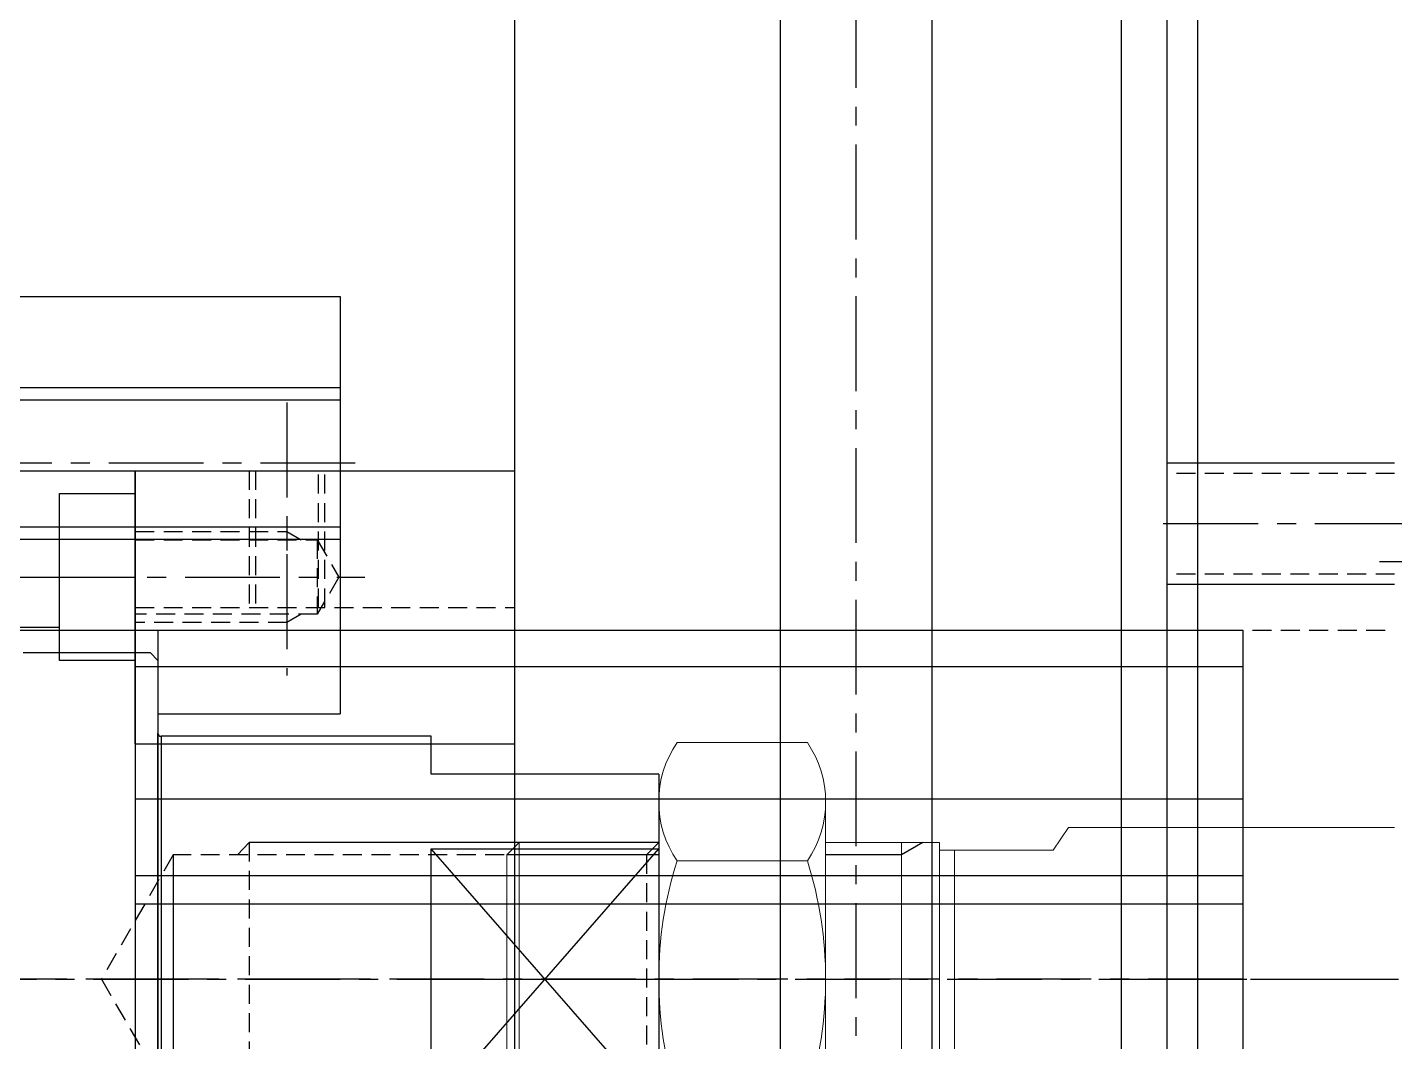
# Model space of a CAD drawing. Header units: inches. Extents: x 0 to 77285, y -118 to 40065.
# Drawn here: x 47504.8 to 47594.9, y 23176.4 to 23243.3 of the extents above; entities that cross this region are included whole.
import ezdxf

# ---------------------------------------------------------------- set-up
doc = ezdxf.new("R2010")
doc.units = ezdxf.units.IN
doc.header["$LTSCALE"] = 5
doc.header["$MEASUREMENT"] = 0
doc.linetypes.add('CENTER', pattern=[2, 1.25, -0.25, 0.25, -0.25])
doc.linetypes.add('HIDDEN', pattern=[0.375, 0.25, -0.125])
for name, color, linetype in [('11', 1, 'CENTER'), ('22', 2, 'HIDDEN'), ('77', 40, 'HIDDEN'), ('99', 181, 'Continuous'), ('A', 8, 'Continuous'), ('T', 3, 'Continuous'), ('Y', 60, 'Continuous')]:
    doc.layers.add(name, color=color, linetype=linetype)
doc.layers.add('88', color=35, linetype='Continuous', lineweight=5)

# ---------------------------------------------------------------- blocks, each defined once
blk = doc.blocks.new('ABC-20231201.094521')
for p, q in [((15.5, 25), (15.5, 0)), ((15.5, 25), (33.5, 25)), ((33.5, 25, 2129.449), (33.5, 0, 2129.449))]:
    blk.add_line(p, q)
at = {"linetype": 'Continuous'}
for p, q in [((190, 0), (-190, 0)), ((-185, -40), (185, -40))]:
    blk.add_line(p, q, dxfattribs=at)
at = {"layer": '11'}
for p, q in [((26.5, 31.71), (26.5, 9.871)), ((38, 15), (20, 15))]:
    blk.add_line(p, q, dxfattribs=at)
at = {"layer": '22'}
for p, q in [((23.5, 15), (23.5, 25)), ((24.041, 13), (24.041, 25)), ((24.5, 25), (24.5, 0)), ((28.959, 25), (28.959, 13)), ((29.5, 25), (29.5, 15)), ((33.5, 17.5), (24.5, 17.5)), ((33.5, 17.067), (24.5, 17.067)), ((24.041, 14.063), (23.5, 15)), ((29.5, 15), (23.5, 15)), ((29.5, 15), (28.959, 14.063)), ((26.5, 11.58), (24.041, 13)), ((28.959, 13), (24.041, 13)), ((24.5, 12.933), (33.5, 12.933)), ((28.959, 13), (26.5, 11.58)), ((24.5, 12.5), (33.5, 12.5))]:
    blk.add_line(p, q, dxfattribs=at)
blk = doc.blocks.new('A$C1862058d')
for p, q in [((194, 41), (194, 25)), ((201, 41), (201, 25)), ((190.7, 36), (190.7, 30)), ((197.3, 36), (197.3, 30)), ((188.5, 25), (188.5, 30)), ((188.5, 30), (199.5, 30)), ((199.5, 30), (199.5, 25)), ((201, 25), (134, 25)), ((190.5, 25), (144.5, 25)), ((172.45, 25), (172.45, -48)), ((174.325, 25), (174.325, -48)), ((179.375, 25), (179.375, -48)), ((188.091, 25), (188.091, -48)), ((190.5, 25), (190.5, -48)), ((190.5, -48), (144.5, -48))]:
    blk.add_line(p, q)
at = {"layer": '11'}
blk.add_line((167.5, -48), (167.5, 112), dxfattribs=at)
at = {"layer": 'A', "linetype": 'Continuous'}
blk.add_blockref('ABC-20231201.094521', (167.5, 0), dxfattribs=at)
blk = doc.blocks.new('A$C599342af')
for p, q in [((56.988, 0), (56.988, -12)), ((63.812, 0), (63.812, -24)), ((72.188, 0), (72.188, -24)), ((78.994, 0), (78.994, -24)), ((55.5, -11.5), (55.5, -3.124)), ((55, -12), (55.5, -11.5)), ((56.988, -12), (11.012, -12)), ((50, -12.2), (18, -12.2)), ((50, -30), (50, -12.2)), ((55, -12), (50.2, -12)), ((51.484, -12), (51.484, -24)), ((42.188, -13), (25.812, -13)), ((78.994, -24), (51.484, -24)), ((25.412, -30), (42.588, -30)), ((42.588, -30), (42.588, -45)), ((47.5, -45), (47.5, -30)), ((47.5, -30), (50, -30)), ((47.5, -45), (20.5, -45))]:
    blk.add_line(p, q)
blk.add_arc((50.2, -12.2), 0.2, 90, 180)
at = {"layer": '11'}
for p, q in [((34, 2.25), (34, -47.25)), ((34, -26), (34, 2)), ((68, -25), (68, 1))]:
    blk.add_line(p, q, dxfattribs=at)
at = {"layer": '22'}
for p, q in [((34, -8.273), (25.812, -13)), ((42.188, -13), (34, -8.273)), ((42.188, -44.188), (42.188, -13)), ((43, -18), (25, -18)), ((42.188, -44.188), (25.812, -44.188)), ((43, -45), (42.188, -44.188))]:
    blk.add_line(p, q, dxfattribs=at)
at = {"layer": 'A'}
for p, q in [((17.8, -12), (50.2, -12)), ((25.412, -30), (42.588, -45)), ((25.412, -45), (42.588, -30))]:
    blk.add_line(p, q, dxfattribs=at)
at = {"layer": 'T'}
for p, q in [((63, 0), (63, -24)), ((73, 0), (73, -24)), ((42.188, -17.25), (43, -18)), ((43, -45), (43, -18))]:
    blk.add_line(p, q, dxfattribs=at)
blk = doc.blocks.new('A$Cd845bf68')
at = {"layer": '99'}
blk.add_blockref('A$C599342af', (108.5, -80.5), dxfattribs=at)
blk = doc.blocks.new('A$C8d1595d3')
blk.add_line((2.5, 15), (377.5, 15))
at = {"layer": '11'}
for p, q in [((190, 16), (190, -1)), ((220, -1), (220, 16))]:
    blk.add_line(p, q, dxfattribs=at)
at = {"layer": '22'}
blk.add_line((213, 15), (213, 0), dxfattribs=at)
at = {"layer": '77'}
for p, q in [((216.677, 0), (216.677, 15)), ((223.323, 0), (223.323, 15))]:
    blk.add_line(p, q, dxfattribs=at)
at = {"layer": 'T'}
for p, q in [((216, 0), (216, 15)), ((224, 0), (224, 15))]:
    blk.add_line(p, q, dxfattribs=at)
blk = doc.blocks.new('A$C8b1ceeae')
at = {"layer": '11'}
blk.add_line((0, -4.2), (0, 1), dxfattribs=at)
blk = doc.blocks.new('A$C44923449')
blk.add_blockref('A$C8d1595d3', (-22.5, -18))
at = {"layer": 'Y'}
blk.add_blockref('A$C8b1ceeae', (195, -18), dxfattribs=at)
blk = doc.blocks.new('A$C323c1dae')
for p, q in [((-9, 57.688), (9, 57.688)), ((-8.188, 58.5), (8.188, 58.5)), ((8.188, 58.5), (9, 57.688)), ((9, 57.688), (9, 48.5)), ((11.691, 48.5), (-11.691, 48.5)), ((7.794, 38.706), (7.794, 47.294)), ((15.588, 47.294), (15.588, 38.706)), ((11.691, 37.5), (-11.691, 37.5)), ((9, 30), (9, 37.5)), ((-9, 32.5), (9, 32.5)), ((-9, 30), (9, 30)), ((8.5, 30), (8.5, 22.5)), ((-8.5, 29), (8.5, 29)), ((8.5, 22.5), (10, 21.5)), ((10, 21.5), (10, 0))]:
    blk.add_line(p, q)
for centre, radius, start, end in [((0, 22.706), 25.794, 72.41205, 107.58795), ((11.691, 41.599), 6.901, 55.61575, 124.38425), ((0, 63.294), 25.794, 252.41205, 287.58795), ((11.691, 44.401), 6.901, 235.61575, 304.38425)]:
    blk.add_arc(centre, radius, start, end)
at = {"layer": '11'}
blk.add_line((0, 59.5), (0, -72), dxfattribs=at)
at = {"layer": 'T'}
for p, q in [((8.188, 48.5), (8.188, 58.5)), ((8.188, 32.5), (8.188, 37.5)), ((9, 31.094), (8.188, 32.5))]:
    blk.add_line(p, q, dxfattribs=at)
blk = doc.blocks.new('A$C936e2093')
for p, q in [((312.5, 0, 0), (22.5, 0)), ((312.5, -45, 0), (22.5, -45))]:
    blk.add_line(p, q)
at = {"layer": '11'}
blk.add_line((312.5, -22.5, 0), (22.5, -22.5), dxfattribs=at)
at = {"layer": 'A'}
for p, q in [((312.5, -17.5, 0), (22.5, -17.5)), ((312.5, -27.5, 0), (22.5, -27.5))]:
    blk.add_line(p, q, dxfattribs=at)

msp = doc.modelspace()

# ---------------------------------------------------------------- block references
at = {"rotation": 90}
for name, p in [('A$C936e2093', (47536.91034076, 23013.05047629, 0)), ('A$C44923449', (47576.91034076, 23013.05047629, 0)), ('A$Cd845bf68', (47420.91034076, 23038.05047629, 0))]:
    msp.add_blockref(name, p, dxfattribs=at)
at = {"layer": '88', "rotation": 90}
msp.add_blockref('A$C323c1dae', (47594.91034076, 23180.55047629, 0), dxfattribs=at)
at = {"layer": 'A', "rotation": 90}
msp.add_blockref('A$C1862058d', (47536.91034076, 23013.05047629, 0), dxfattribs=at)

doc.saveas('drawing.dxf')
